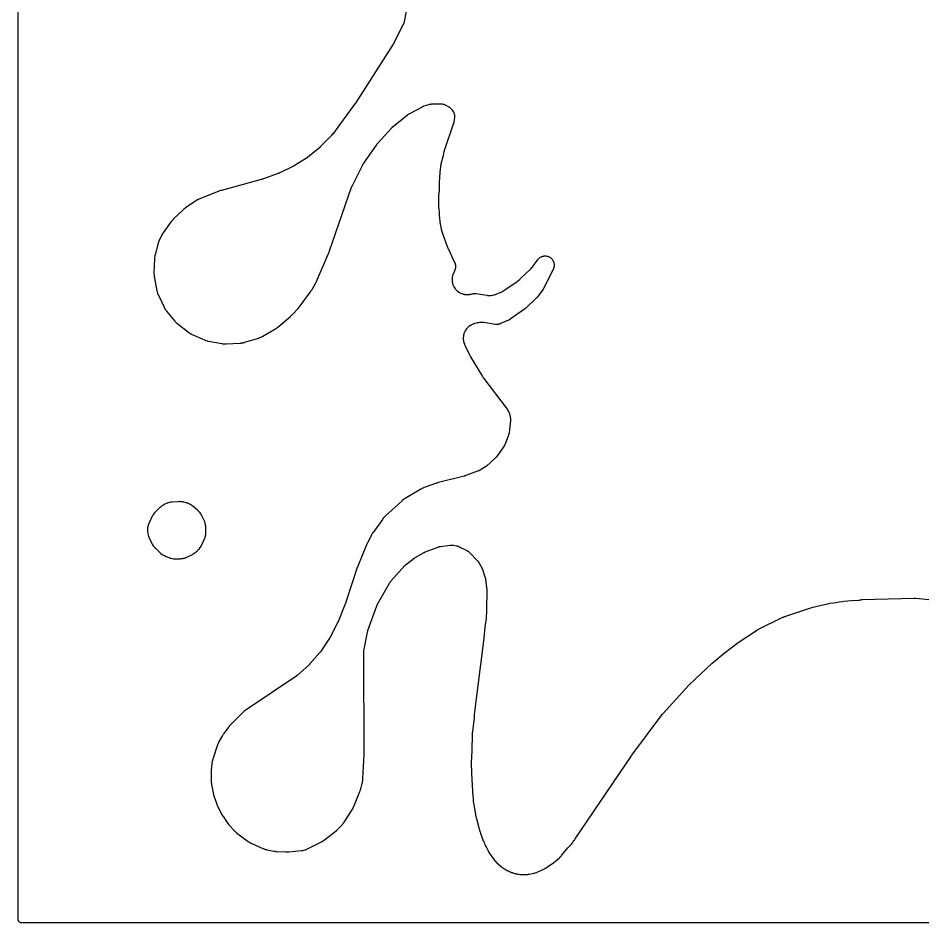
# Model space of a CAD drawing. Header units: millimetres. Extents: x 0 to 300, y 0 to 300.
# Drawn here: x -0.1 to 150, y -0.1 to 150 of the extents above; entities that cross this region are included whole.
import ezdxf

# ---------------------------------------------------------------- set-up
doc = ezdxf.new("R2010")
doc.units = ezdxf.units.MM
doc.layers.add('CUT', color=7, linetype='CONTINUOUS')

msp = doc.modelspace()

# ---------------------------------------------------------------- linework, layer by layer
at = {"layer": 'CUT'}
for points in [[(298.512, -0.0625), (1.4375, -0.0625), (0.5522, -0.0625), (0.4788, -0.0589), (0.4206, -0.0503), (0.3635, -0.036), (0.3082, -0.0162), (0.255, 0.009), (0.2046, 0.0392), (0.1573, 0.0743), (0.1137, 0.1137), (0.0743, 0.1573), (0.0392, 0.2046), (0.009, 0.255), (-0.0162, 0.3082), (-0.036, 0.3635), (-0.0503, 0.4206), (-0.0589, 0.4788), (-0.0625, 0.5522), (-0.0625, 1.4375), (-0.0625, 298.5625)], [(64.3039, 151.2112), (63.9567, 149.3911), (63.9547, 149.3809), (63.9514, 149.3649), (63.9422, 149.3244), (63.9293, 149.2728), (63.9087, 149.2031), (63.8857, 149.1353), (63.8596, 149.0675), (63.8385, 149.0187), (63.8212, 148.9809), (63.814, 148.9663), (63.8094, 148.957), (62.266, 145.8852), (62.2606, 145.8747), (62.248, 145.8505), (62.2426, 145.8401), (62.2358, 145.8275), (62.2302, 145.8172), (62.217, 145.7933), (62.2113, 145.7831), (62.2021, 145.767), (62.1963, 145.7569), (62.1824, 145.7333), (62.1764, 145.7232), (62.169, 145.711), (62.1629, 145.701), (62.1485, 145.6778), (62.1422, 145.6679), (55.8905, 135.909), (55.8871, 135.9037), (55.8792, 135.8915), (55.8757, 135.8863), (55.8676, 135.874), (55.8633, 135.8675), (55.8532, 135.8525), (55.8489, 135.8461), (55.842, 135.8361), (55.8376, 135.8298), (55.8274, 135.8151), (55.823, 135.8089), (55.8206, 135.8055), (55.8153, 135.7981), (55.8028, 135.7809), (55.7974, 135.7735), (52.0484, 130.7187), (52.0394, 130.7067), (52.0181, 130.679), (52.0089, 130.6672), (51.9976, 130.6529), (51.9882, 130.6413), (51.966, 130.6144), (51.9564, 130.6029), (51.9412, 130.5849), (51.9314, 130.5736), (51.9083, 130.5474), (51.8984, 130.5362), (51.8861, 130.5227), (51.8759, 130.5117), (51.852, 130.4863), (51.8417, 130.4755), (50.0431, 128.625), (50.034, 128.6157), (50.0125, 128.5942), (50.0032, 128.5851), (49.9918, 128.574), (49.9823, 128.565), (49.9602, 128.5441), (49.9507, 128.5352), (49.9355, 128.5213), (49.9258, 128.5126), (49.9031, 128.4924), (49.8933, 128.4838), (49.8813, 128.4734), (49.8713, 128.4649), (49.848, 128.4454), (49.838, 128.437), (47.9926, 126.9332), (47.9814, 126.9243), (47.9552, 126.9036), (47.9439, 126.8948), (47.93, 126.8842), (47.9186, 126.8757), (47.8917, 126.8558), (47.8801, 126.8474), (47.8618, 126.8343), (47.85, 126.8261), (47.8226, 126.8071), (47.8107, 126.7991), (47.7962, 126.7894), (47.7842, 126.7815), (47.7562, 126.7634), (47.7441, 126.7558), (45.7431, 125.5109), (45.7328, 125.5046), (45.7087, 125.49), (45.6984, 125.4839), (45.6857, 125.4764), (45.6753, 125.4704), (45.6508, 125.4565), (45.6403, 125.4507), (45.6236, 125.4415), (45.613, 125.4357), (45.5882, 125.4225), (45.5775, 125.4169), (45.5645, 125.4102), (45.5537, 125.4047), (45.5286, 125.3922), (45.5177, 125.3869), (43.3117, 124.3228), (43.3012, 124.3178), (43.2768, 124.3064), (43.2662, 124.3016), (43.2534, 124.2958), (43.2428, 124.2911), (43.218, 124.2803), (43.2074, 124.2757), (43.1905, 124.2686), (43.1798, 124.2642), (43.1548, 124.2541), (43.144, 124.2498), (43.1309, 124.2447), (43.1201, 124.2405), (43.0948, 124.231), (43.0839, 124.227), (40.4453, 123.2742), (40.4365, 123.2711), (40.4159, 123.2639), (40.4071, 123.2608), (40.3963, 123.2572), (40.3874, 123.2542), (40.3667, 123.2475), (40.3578, 123.2446), (40.3437, 123.2402), (40.3348, 123.2374), (40.3139, 123.2311), (40.305, 123.2284), (40.294, 123.2252), (40.2851, 123.2227), (40.2641, 123.2168), (40.2551, 123.2143), (33.6524, 121.4329), (33.6343, 121.4278), (33.5174, 121.3923), (33.4995, 121.3865), (33.3543, 121.3374), (33.3366, 121.3311), (33.2221, 121.2883), (33.2046, 121.2815), (29.8108, 119.891), (29.7962, 119.8848), (29.7017, 119.8431), (29.6873, 119.8365), (29.6313, 119.81), (29.6029, 119.7957), (29.4214, 119.6977), (29.3938, 119.6819), (29.3409, 119.6497), (29.3275, 119.6412), (29.2408, 119.5852), (29.2276, 119.5764), (27.7078, 118.5353), (27.6978, 118.5283), (27.6332, 118.482), (27.6233, 118.4748), (27.585, 118.4462), (27.5657, 118.4312), (27.4423, 118.331), (27.4236, 118.3152), (27.3878, 118.2835), (27.3787, 118.2753), (27.3202, 118.2215), (27.3113, 118.2132), (25.7118, 116.6817), (25.7023, 116.6724), (25.6409, 116.6109), (25.6315, 116.6013), (25.5954, 116.5636), (25.5774, 116.5438), (25.4632, 116.413), (25.446, 116.3925), (25.4134, 116.3517), (25.4052, 116.3411), (25.3526, 116.272), (25.3446, 116.2613), (23.9909, 114.4002), (23.9828, 114.3888), (23.9313, 114.3144), (23.9235, 114.3029), (23.8936, 114.2575), (23.8788, 114.2339), (23.7864, 114.0783), (23.7727, 114.054), (23.7471, 114.006), (23.7407, 113.9937), (23.7, 113.9128), (23.6939, 113.9003), (23.3549, 113.1862), (23.3494, 113.1741), (23.3139, 113.095), (23.3086, 113.0827), (23.2884, 113.0347), (23.2786, 113.0099), (23.2185, 112.8474), (23.2098, 112.8222), (23.1939, 112.7726), (23.19, 112.7598), (23.1654, 112.6767), (23.1618, 112.6639), (22.6417, 110.7502), (22.6373, 110.7332), (22.6105, 110.6218), (22.6067, 110.6045), (22.5926, 110.5372), (22.5863, 110.5025), (22.5526, 110.276), (22.5485, 110.241), (22.5423, 110.1725), (22.541, 110.155), (22.5342, 110.0406), (22.5334, 110.023), (22.4663, 107.8046), (22.466, 107.7886), (22.4657, 107.6847), (22.4658, 107.6687), (22.4672, 107.6063), (22.4688, 107.5744), (22.4847, 107.3673), (22.488, 107.3355), (22.496, 107.2736), (22.4983, 107.2578), (22.5145, 107.1552), (22.5172, 107.1394), (22.9578, 104.7579), (22.9604, 104.7449), (22.9779, 104.6608), (22.9807, 104.6479), (22.9923, 104.5976), (22.9988, 104.572), (23.0442, 104.4088), (23.0606, 104.3585), (23.1201, 104.1999), (23.13, 104.1754), (23.1502, 104.1279), (23.1555, 104.1158), (23.191, 104.0376), (23.1966, 104.0256), (24.1511, 102.0358), (24.1592, 102.0195), (24.2135, 101.9146), (24.2221, 101.8986), (24.2566, 101.8367), (24.2752, 101.8055), (24.4023, 101.6065), (24.4228, 101.5765), (24.4645, 101.5192), (24.4754, 101.5047), (24.5477, 101.4113), (24.5591, 101.3971), (25.948, 99.7131), (25.959, 99.7002), (26.0315, 99.6171), (26.0429, 99.6045), (26.0878, 99.556), (26.1115, 99.5317), (26.2699, 99.3787), (26.2949, 99.3558), (26.345, 99.3126), (26.358, 99.3017), (26.4435, 99.2322), (26.4568, 99.2217), (28.1861, 97.8933), (28.2004, 97.8826), (28.2948, 97.8146), (28.3095, 97.8043), (28.3672, 97.7651), (28.3975, 97.746), (28.5974, 97.6273), (28.6287, 97.61), (28.6908, 97.578), (28.7068, 97.57), (28.8118, 97.5198), (28.828, 97.5123), (30.8196, 96.6318), (30.8358, 96.6249), (30.9422, 96.5816), (30.9586, 96.5751), (31.0232, 96.551), (31.0566, 96.5397), (31.2759, 96.4722), (31.31, 96.4628), (31.3769, 96.4464), (31.3942, 96.4425), (31.5065, 96.4185), (31.5238, 96.4151), (33.7225, 96.0134), (33.74, 96.0105), (33.8538, 95.9932), (33.8713, 95.9908), (33.9399, 95.9824), (33.9752, 95.9791), (34.2048, 95.9647), (34.2402, 95.9636), (34.3093, 95.9633), (34.327, 95.9635), (34.4421, 95.9665), (34.4598, 95.9672), (36.7529, 96.0947), (36.7709, 96.096), (36.8877, 96.106), (36.9057, 96.1078), (36.9756, 96.116), (37.0113, 96.1212), (37.2421, 96.1622), (37.2775, 96.1696), (37.3459, 96.1861), (37.3634, 96.1905), (37.4766, 96.2214), (37.4939, 96.2264), (39.8372, 96.9416), (39.8535, 96.9468), (39.9593, 96.9825), (39.9755, 96.9882), (40.0384, 97.0114), (40.0703, 97.0242), (40.2748, 97.1133), (40.3059, 97.1279), (40.3657, 97.1581), (40.3809, 97.1661), (40.4791, 97.2193), (40.4941, 97.2277), (42.5333, 98.4097), (42.5453, 98.4168), (42.6227, 98.4641), (42.6345, 98.4715), (42.6803, 98.501), (42.7034, 98.5166), (42.851, 98.6216), (42.8733, 98.6383), (42.9162, 98.6719), (42.9271, 98.6806), (42.9971, 98.7381), (43.0077, 98.7471), (45.14, 100.5843), (45.1522, 100.5951), (45.2305, 100.6665), (45.2425, 100.6776), (45.3383, 100.7698), (45.3499, 100.7812), (45.4243, 100.8567), (45.4356, 100.8685), (46.3126, 101.8081), (46.324, 101.8207), (46.3969, 101.9034), (46.4079, 101.9163), (46.4965, 102.0227), (46.5072, 102.0359), (46.5753, 102.1226), (46.5856, 102.1361), (48.4279, 104.6221), (48.4387, 104.6371), (48.5073, 104.736), (48.5176, 104.7513), (48.5998, 104.8779), (48.6097, 104.8936), (48.6721, 104.9964), (48.6814, 105.0124), (49.3539, 106.2025), (49.3617, 106.2167), (49.4109, 106.3096), (49.4183, 106.324), (49.4769, 106.4422), (49.4839, 106.4568), (49.5281, 106.5522), (49.5347, 106.567), (51.4291, 110.9678), (51.4331, 110.9773), (51.4603, 111.0434), (51.4643, 111.0537), (51.4967, 111.1368), (51.5005, 111.1469), (51.5248, 111.213), (51.5287, 111.2238), (55.2429, 121.9374), (55.248, 121.9518), (55.2603, 121.9854), (55.2657, 121.9997), (55.2724, 122.0172), (55.278, 122.0314), (55.2914, 122.0645), (55.2973, 122.0787), (55.3068, 122.1009), (55.3129, 122.115), (55.3274, 122.1476), (55.3338, 122.1616), (55.3416, 122.1785), (55.3482, 122.1923), (55.3639, 122.2245), (55.3707, 122.2382), (57.0975, 125.6389), (57.1045, 125.6522), (57.1209, 125.6833), (57.128, 125.6965), (57.1369, 125.7126), (57.1443, 125.7257), (57.1617, 125.7562), (57.1693, 125.7692), (57.1814, 125.7896), (57.1892, 125.8025), (57.2077, 125.8323), (57.2157, 125.8451), (57.2256, 125.8605), (57.2339, 125.8731), (57.2533, 125.9024), (57.2617, 125.9148), (59.3456, 128.9369), (59.3538, 128.9487), (59.3734, 128.9761), (59.3818, 128.9877), (59.3923, 129.0019), (59.4009, 129.0134), (59.4213, 129.0401), (59.4302, 129.0515), (59.4442, 129.0694), (59.4532, 129.0806), (59.4745, 129.1067), (59.4837, 129.1178), (59.495, 129.1312), (59.5044, 129.1422), (59.5264, 129.1675), (59.536, 129.1783), (61.907, 131.8183), (61.9119, 131.8237), (61.9233, 131.8361), (61.9282, 131.8415), (61.9295, 131.843), (61.9492, 131.8635), (61.9959, 131.9107), (62.0122, 131.9268), (62.0378, 131.9502), (62.1, 132.0047), (62.1273, 132.0277), (64.5072, 133.954), (64.5155, 133.9607), (64.5287, 133.9711), (64.5627, 133.9967), (64.6209, 134.0384), (64.6472, 134.0564), (64.6488, 134.0576), (64.6757, 134.0747), (64.7369, 134.1122), (64.7737, 134.1336), (64.7883, 134.1417), (64.7976, 134.1467), (66.9692, 135.3085), (66.9786, 135.3135), (66.9934, 135.3212), (67.0317, 135.3399), (67.0968, 135.37), (67.1261, 135.3828), (67.1279, 135.3836), (67.1576, 135.3954), (67.2247, 135.4208), (67.2649, 135.4349), (67.2807, 135.44), (67.2909, 135.4432), (68.0627, 135.6837), (68.073, 135.6868), (68.0891, 135.6916), (68.1308, 135.703), (68.1843, 135.7162), (68.2582, 135.7312), (68.3315, 135.7429), (68.4065, 135.7516), (68.4614, 135.7557), (68.5045, 135.7579), (68.5214, 135.7583), (68.5322, 135.7586), (69.9909, 135.7796), (70.0368, 135.7791), (70.121, 135.776), (70.2126, 135.768), (70.2732, 135.7595), (70.3634, 135.7422), (70.4229, 135.7275), (70.5109, 135.7011), (70.5685, 135.6805), (70.6534, 135.6452), (70.7294, 135.6089), (70.7703, 135.588), (71.3508, 135.2735), (71.3888, 135.2517), (71.4573, 135.2101), (71.5299, 135.1611), (71.5766, 135.1262), (71.644, 135.0704), (71.6871, 135.0311), (71.7488, 134.969), (71.7878, 134.9257), (71.8432, 134.8579), (71.8908, 134.7934), (71.916, 134.7576), (72.0409, 134.57), (72.0471, 134.5606), (72.0538, 134.5502), (72.08, 134.5072), (72.1137, 134.4484), (72.1495, 134.3788), (72.1713, 134.3314), (72.201, 134.259), (72.2187, 134.2099), (72.2419, 134.1352), (72.2584, 134.0729), (72.2705, 134.0205), (72.2728, 134.0093), (72.2768, 133.9877), (72.2769, 133.9876), (72.2835, 133.9431), (72.2914, 133.8805), (72.2979, 133.7954), (72.3003, 133.713), (72.2988, 133.6287), (72.2948, 133.5672), (72.2904, 133.5192), (72.2882, 133.5005), (72.2867, 133.4886), (72.1892, 132.7522), (72.1876, 132.7409), (72.185, 132.7232), (72.1773, 132.6781), (72.1624, 132.6024), (72.1551, 132.5688), (72.1546, 132.5668), (72.146, 132.5335), (72.1253, 132.4592), (72.1119, 132.4155), (72.1063, 132.3985), (72.1026, 132.3876), (70.6871, 128.3221), (70.6812, 128.3043), (70.6448, 128.1881), (70.6394, 128.1701), (70.5983, 128.023), (70.5935, 128.0049), (70.5644, 127.8867), (70.5602, 127.8684), (70.4213, 127.2169), (70.0516, 125.7727), (70.0487, 125.7607), (70.0303, 125.6824), (70.0276, 125.6703), (70.0176, 125.623), (70.0129, 125.5987), (69.986, 125.4402), (69.9824, 125.4157), (69.9763, 125.3677), (69.9749, 125.3554), (69.9663, 125.2755), (69.9651, 125.2632), (69.9386, 124.9535), (69.93, 124.9131), (69.9278, 124.9023), (69.913, 124.8266), (69.911, 124.8153), (69.9023, 124.7654), (69.8986, 124.7413), (69.8786, 124.5906), (69.876, 124.5673), (69.8722, 124.5268), (69.8713, 124.5158), (69.8656, 124.4397), (69.8648, 124.4274), (69.8167, 123.5339), (69.7478, 122.731), (69.7468, 122.7167), (69.741, 122.6237), (69.7403, 122.6094), (69.7359, 122.4925), (69.7355, 122.4781), (69.7342, 122.385), (69.7342, 122.3707), (69.7376, 122.0344), (69.7375, 122.0326), (69.7372, 122.0208), (69.7357, 121.9257), (69.7356, 121.9142), (69.7359, 121.8391), (69.736, 121.8267), (69.7422, 121.5704), (69.7457, 121.2187), (69.7116, 121.0568), (69.7023, 120.9992), (69.6817, 120.8133), (69.6792, 120.7842), (69.6757, 120.7273), (69.675, 120.7127), (69.6715, 120.6179), (69.6711, 120.6033), (69.6491, 118.9164), (69.6491, 118.904), (69.6497, 118.8233), (69.6499, 118.8109), (69.6513, 118.7625), (69.6525, 118.7377), (69.6638, 118.5768), (69.666, 118.5521), (69.6714, 118.5039), (69.6729, 118.4916), (69.6835, 118.4116), (69.6852, 118.3993), (69.7799, 117.783), (69.7864, 117.1335), (69.7866, 117.1228), (69.7887, 117.0483), (69.7891, 117.0372), (69.7913, 116.9884), (69.7929, 116.9649), (69.8054, 116.8186), (69.8078, 116.796), (69.8126, 116.757), (69.814, 116.7464), (69.8244, 116.6734), (69.8262, 116.6616), (69.8656, 116.4193), (69.8662, 116.3948), (69.8666, 116.382), (69.8704, 116.2991), (69.8711, 116.2864), (69.8744, 116.2366), (69.8766, 116.2111), (69.8947, 116.0461), (69.898, 116.0208), (69.9056, 115.9714), (69.9076, 115.9588), (69.9219, 115.877), (69.9243, 115.8645), (70.0856, 115.0445), (70.0878, 115.034), (70.1035, 114.961), (70.1059, 114.9502), (70.1171, 114.9025), (70.123, 114.8797), (70.1622, 114.7381), (70.1686, 114.7163), (70.1806, 114.6788), (70.1839, 114.6687), (70.2075, 114.5988), (70.2114, 114.5874), (71.0932, 112.1379), (71.0981, 112.1247), (71.1309, 112.0399), (71.1361, 112.0269), (71.1797, 111.9214), (71.1852, 111.9086), (71.222, 111.8254), (71.2278, 111.8126), (72.3242, 109.4769), (72.341, 109.4386), (72.3703, 109.3678), (72.3987, 109.2891), (72.4151, 109.2359), (72.4361, 109.155), (72.4475, 109.1005), (72.4608, 109.0179), (72.4671, 108.9626), (72.4727, 108.8791), (72.4738, 108.8235), (72.4717, 108.7399), (72.4676, 108.6843), (72.4577, 108.6013), (72.4485, 108.5464), (72.431, 108.4646), (72.4167, 108.4108), (72.3916, 108.331), (72.3653, 108.2591), (72.35, 108.2201), (72.1158, 107.6629), (72.1103, 107.6495), (72.076, 107.562), (72.0709, 107.5485), (72.0516, 107.4955), (72.0423, 107.4681), (71.9873, 107.2912), (71.9728, 107.2352), (71.9356, 107.0563), (71.9266, 106.9992), (71.9068, 106.8176), (71.9033, 106.7599), (71.901, 106.5772), (71.9031, 106.5194), (71.9184, 106.3373), (71.926, 106.28), (71.9588, 106.1003), (71.9719, 106.044), (72.0218, 105.8682), (72.0403, 105.8134), (72.1069, 105.6433), (72.1305, 105.5905), (72.2132, 105.4276), (72.2418, 105.3773), (72.3397, 105.2231), (72.373, 105.1759), (72.4854, 105.0317), (72.5231, 104.9879), (72.6488, 104.8553), (72.6905, 104.8153), (72.8284, 104.6954), (72.8737, 104.6596), (73.0225, 104.5535), (73.0711, 104.5222), (73.2294, 104.4309), (73.2808, 104.4045), (73.4471, 104.3289), (73.5008, 104.3075), (73.6737, 104.2482), (73.7292, 104.2321), (73.9069, 104.1897), (73.9637, 104.1791), (74.1447, 104.154), (74.2023, 104.1488), (74.3849, 104.1413), (74.4427, 104.1416), (74.6251, 104.1517), (74.6826, 104.1577), (74.8658, 104.1856), (74.8942, 104.1906), (74.9495, 104.2018), (74.9637, 104.2049), (75.0553, 104.2257), (75.0693, 104.2291), (75.2181, 104.2667), (75.2288, 104.2693), (75.2382, 104.2716), (75.2994, 104.2841), (75.3889, 104.2991), (75.4912, 104.3102), (75.5595, 104.3138), (75.6624, 104.3132), (75.7529, 104.3075), (75.8151, 104.3014), (75.8247, 104.3002), (75.8356, 104.2987), (77.7394, 104.0219), (77.7532, 104.0201), (77.8432, 104.0091), (77.857, 104.0076), (77.9112, 104.0023), (77.939, 104.0002), (78.1174, 103.991), (78.1732, 103.9907), (78.3492, 103.9981), (78.4048, 104.003), (78.5794, 104.0266), (78.6342, 104.0366), (78.8059, 104.0763), (78.8596, 104.0914), (79.0292, 104.1476), (79.0554, 104.157), (79.1062, 104.1766), (79.1192, 104.1817), (79.203, 104.2161), (79.2158, 104.2216), (80.1273, 104.6212), (80.141, 104.6274), (80.2294, 104.6689), (80.2429, 104.6754), (80.2954, 104.7016), (80.3219, 104.7157), (80.4919, 104.8115), (80.5177, 104.8269), (80.5673, 104.8583), (80.5799, 104.8665), (80.6611, 104.9206), (80.6735, 104.9291), (82.8338, 106.4504), (82.8512, 106.463), (82.9623, 106.5474), (82.9792, 106.5607), (83.1147, 106.6714), (83.1311, 106.6853), (83.2359, 106.7774), (83.2517, 106.7919), (84.89, 108.3385), (84.9, 108.3483), (84.9646, 108.4122), (84.9745, 108.4221), (85.0124, 108.4614), (85.0313, 108.482), (85.1513, 108.6185), (85.1692, 108.6399), (85.2033, 108.6826), (85.2119, 108.6936), (85.267, 108.7659), (85.2754, 108.7772), (86.0238, 109.8087), (86.0308, 109.8185), (86.0728, 109.879), (86.0893, 109.9019), (86.1411, 109.9717), (86.1972, 110.04), (86.2376, 110.0844), (86.3012, 110.1478), (86.3456, 110.1879), (86.4152, 110.2446), (86.4634, 110.28), (86.5383, 110.3295), (86.5898, 110.36), (86.6693, 110.4018), (86.7236, 110.4269), (86.8068, 110.4606), (86.8633, 110.4802), (86.9495, 110.5054), (87.0077, 110.5193), (87.096, 110.5358), (87.1552, 110.5438), (87.2447, 110.5514), (87.3045, 110.5535), (87.3943, 110.5521), (87.454, 110.5482), (87.5432, 110.5379), (87.6022, 110.5281), (87.6899, 110.509), (87.7476, 110.4933), (87.833, 110.4655), (87.8889, 110.4442), (87.9711, 110.408), (88.0246, 110.3812), (88.1028, 110.337), (88.1533, 110.305), (88.2267, 110.2533), (88.2738, 110.2164), (88.3416, 110.1576), (88.3848, 110.1162), (88.4465, 110.0509), (88.4853, 110.0054), (88.5402, 109.9343), (88.5743, 109.8852), (88.6217, 109.8089), (88.6508, 109.7567), (88.6904, 109.6761), (88.7141, 109.6212), (88.7455, 109.537), (88.7636, 109.48), (88.7865, 109.3932), (88.7988, 109.3346), (88.8129, 109.2459), (88.8193, 109.1865), (88.8245, 109.0968), (88.825, 109.037), (88.8212, 108.9473), (88.8157, 108.8877), (88.803, 108.7988), (88.7873, 108.718), (88.7776, 108.6742), (88.7446, 108.5402), (88.7433, 108.5352), (88.7426, 108.5322), (88.7325, 108.4957), (88.7146, 108.4357), (88.6964, 108.3809), (88.6878, 108.3577), (88.6638, 108.2991), (88.6326, 108.2301), (88.6163, 108.1959), (87.1428, 105.2688), (87.138, 105.2593), (87.1373, 105.2579), (87.1013, 105.1949), (87.0269, 105.0758), (86.9923, 105.0245), (86.1171, 103.8181), (86.1138, 103.8135), (86.1003, 103.7955), (86.0832, 103.7734), (86.0397, 103.7213), (85.9754, 103.6499), (85.9378, 103.6106), (85.9281, 103.6013), (85.9225, 103.5959), (85.9189, 103.5924), (84.1237, 101.8976), (84.119, 101.8931), (84.1078, 101.8828), (84.106, 101.8811), (84.0878, 101.8648), (84.0444, 101.8271), (84.0255, 101.8112), (84, 101.7903), (83.9941, 101.7855), (83.9865, 101.7793), (83.9603, 101.759), (83.9142, 101.7245), (83.8934, 101.7094), (81.5507, 100.0595), (81.5469, 100.0569), (81.5447, 100.0553), (81.5166, 100.0365), (81.4696, 100.0063), (81.4255, 99.9797), (81.4063, 99.9689), (81.3563, 99.9427), (81.2954, 99.9132), (81.2647, 99.8991), (79.9527, 99.3238), (79.9141, 99.3079), (79.8426, 99.2804), (79.7632, 99.2541), (79.7096, 99.239), (79.6282, 99.2202), (79.5734, 99.2101), (79.4906, 99.1989), (79.4351, 99.194), (79.3516, 99.1906), (79.2959, 99.1909), (79.2124, 99.1951), (79.1362, 99.2026), (79.0947, 99.2077), (77.1601, 99.4889), (77.1456, 99.4908), (77.0507, 99.5023), (77.0361, 99.5038), (76.9789, 99.5093), (76.9496, 99.5114), (76.7614, 99.5201), (76.7026, 99.52), (76.5169, 99.5103), (76.4585, 99.5044), (76.2721, 99.4763), (76.2432, 99.4712), (76.1869, 99.4599), (76.1725, 99.4568), (76.0793, 99.4357), (76.065, 99.4322), (75.6998, 99.3399), (75.6856, 99.3361), (75.5931, 99.3102), (75.5789, 99.3061), (75.5238, 99.2892), (75.4958, 99.2799), (75.3177, 99.2157), (75.2632, 99.1929), (75.0947, 99.1126), (75.0427, 99.0846), (74.8829, 98.9881), (74.8339, 98.9551), (74.6843, 98.8434), (74.6388, 98.8058), (74.5009, 98.6799), (74.4593, 98.638), (74.3345, 98.4991), (74.2972, 98.4533), (74.1867, 98.3029), (74.1541, 98.2537), (74.0589, 98.0931), (74.0313, 98.0409), (73.9523, 97.8717), (73.9299, 97.817), (73.868, 97.6409), (73.8511, 97.5843), (73.8068, 97.403), (73.7956, 97.345), (73.7692, 97.1602), (73.7638, 97.1014), (73.7558, 96.9149), (73.7561, 96.8558), (73.7665, 96.6694), (73.7726, 96.6107), (73.8013, 96.4262), (73.8132, 96.3683), (73.8598, 96.1876), (73.8773, 96.1312), (73.9424, 95.9534), (73.9532, 95.9259), (73.9757, 95.8728), (73.9816, 95.8593), (74.0211, 95.7718), (74.0274, 95.7585), (74.8051, 94.1455), (74.8116, 94.1324), (74.8549, 94.0479), (74.8617, 94.035), (74.9186, 93.9304), (74.9257, 93.9176), (74.9731, 93.8354), (74.9805, 93.8228), (76.9608, 90.5682), (76.9689, 90.5552), (77.0228, 90.4715), (77.0313, 90.4588), (77.1016, 90.3555), (77.1104, 90.3429), (77.1685, 90.2621), (77.1776, 90.2498), (80.8707, 85.3789), (80.8777, 85.3695), (80.8938, 85.3476), (80.9007, 85.3382), (80.909, 85.3267), (80.9157, 85.3172), (80.9313, 85.2949), (80.9379, 85.2853), (80.9482, 85.27), (80.9547, 85.2604), (80.9697, 85.2377), (80.9761, 85.2279), (80.9838, 85.2159), (80.99, 85.2061), (81.0044, 85.183), (81.0105, 85.1731), (81.2186, 84.8299), (81.2242, 84.8205), (81.2329, 84.8058), (81.2542, 84.7677), (81.2802, 84.7184), (81.3128, 84.6494), (81.342, 84.5802), (81.3687, 84.5087), (81.386, 84.4556), (81.3985, 84.4138), (81.403, 84.3973), (81.4058, 84.3868), (81.543, 83.8587), (81.5455, 83.8487), (81.5469, 83.843), (81.5591, 83.7858), (81.5741, 83.7028), (81.586, 83.6073), (81.5905, 83.5433), (81.5921, 83.447), (81.5891, 83.3627), (81.585, 83.3044), (81.5844, 83.2986), (81.5833, 83.2884), (81.3481, 81.2161), (81.347, 81.2068), (81.3452, 81.1922), (81.342, 81.169), (81.3369, 81.1346), (81.332, 81.1055), (81.3309, 81.0995), (81.3207, 81.0515), (81.3039, 80.982), (81.2861, 80.9186), (81.2716, 80.8734), (81.2595, 80.8381), (81.2545, 80.8243), (81.2512, 80.8156), (80.6899, 79.3328), (80.6864, 79.3238), (80.681, 79.3097), (80.6662, 79.2742), (80.6463, 79.2292), (80.6169, 79.1686), (80.5857, 79.1101), (80.5518, 79.052), (80.5254, 79.0104), (80.5041, 78.9783), (80.4955, 78.966), (80.49, 78.9581), (79.2652, 77.2369), (79.2579, 77.2269), (79.2465, 77.2112), (79.216, 77.1719), (79.1628, 77.1072), (79.1386, 77.0788), (79.137, 77.0771), (79.1116, 77.0499), (79.0533, 76.9897), (79.0177, 76.955), (79.0034, 76.9418), (78.9942, 76.9335), (77.6327, 75.7117), (77.6243, 75.7043), (77.6111, 75.6927), (77.5765, 75.6639), (77.5171, 75.6169), (77.4903, 75.5965), (77.4886, 75.5953), (77.461, 75.5759), (77.3982, 75.5335), (77.3603, 75.5093), (77.3453, 75.5002), (77.3356, 75.4944), (76.5728, 75.0459), (76.5643, 75.0409), (76.551, 75.0333), (76.5166, 75.0146), (76.4579, 74.9842), (76.4316, 74.9712), (76.4299, 74.9703), (76.4032, 74.9581), (76.3426, 74.9317), (76.3064, 74.9168), (76.2921, 74.9113), (76.2829, 74.9078), (74.1713, 74.1193), (74.1596, 74.115), (74.1323, 74.1052), (74.1205, 74.1011), (74.1062, 74.0962), (74.0943, 74.0923), (74.0667, 74.0832), (74.0549, 74.0794), (74.0361, 74.0736), (74.0242, 74.07), (73.9963, 74.0617), (73.9843, 74.0583), (73.9697, 74.0541), (73.9577, 74.0508), (73.9296, 74.0434), (73.9176, 74.0402), (69.6401, 72.9631), (69.6261, 72.9594), (69.5359, 72.9344), (69.522, 72.9303), (69.4095, 72.8962), (69.3957, 72.8918), (69.3068, 72.8625), (69.2931, 72.8578), (67.2533, 72.1298), (67.2398, 72.1248), (67.1525, 72.0913), (67.1391, 72.086), (67.0871, 72.0646), (67.0608, 72.053), (66.8915, 71.9735), (66.8658, 71.9607), (66.8161, 71.9344), (66.8034, 71.9275), (66.7218, 71.8818), (66.7094, 71.8746), (64.136, 70.3505), (64.1227, 70.3424), (64.0373, 70.2888), (64.0242, 70.2804), (63.9738, 70.2468), (63.9483, 70.229), (63.7863, 70.1088), (63.7619, 70.0897), (63.7152, 70.0511), (63.7033, 70.0411), (63.6272, 69.9748), (63.6156, 69.9645), (60.7835, 67.3696), (60.7718, 67.3585), (60.6965, 67.2857), (60.6851, 67.2744), (60.641, 67.2294), (60.6191, 67.2058), (60.4808, 67.0487), (60.4602, 67.0239), (60.4212, 66.9745), (60.4114, 66.9617), (60.3488, 66.8778), (60.3393, 66.8648), (58.7957, 64.6756), (58.7847, 64.6596), (58.7154, 64.5541), (58.705, 64.5377), (58.6223, 64.4027), (58.6124, 64.3859), (58.55, 64.2762), (58.5407, 64.2592), (57.8763, 62.9976), (57.8695, 62.9842), (57.8261, 62.8964), (57.8195, 62.8828), (57.7678, 62.7713), (57.7616, 62.7576), (57.7227, 62.6678), (57.7168, 62.6539), (56.2745, 59.0868), (56.2711, 59.0783), (56.248, 59.0184), (56.2445, 59.0092), (56.2169, 58.9341), (56.2137, 58.925), (56.1928, 58.8654), (56.1895, 58.8556), (54.2919, 53.1093), (54.2901, 53.1041), (54.2861, 53.0921), (54.2843, 53.0869), (54.2801, 53.0748), (54.2779, 53.0684), (54.2727, 53.0535), (54.2704, 53.0471), (54.2668, 53.037), (54.2645, 53.0307), (54.2591, 53.0161), (54.2567, 53.0099), (54.2554, 53.0064), (54.2526, 52.999), (54.2459, 52.9816), (54.243, 52.9742), (53.0714, 50.0296), (53.0671, 50.019), (53.0569, 49.9943), (53.0524, 49.9837), (53.047, 49.971), (53.0424, 49.9605), (53.0317, 49.9362), (53.027, 49.9258), (53.0195, 49.9094), (53.0146, 49.8991), (53.0032, 49.875), (52.9983, 49.8647), (52.9922, 49.8522), (52.9871, 49.842), (52.9751, 49.8182), (52.9699, 49.808), (51.6889, 47.3487), (51.6837, 47.3389), (51.6715, 47.3161), (51.6662, 47.3064), (51.6597, 47.2946), (51.6542, 47.2849), (51.6415, 47.2624), (51.6359, 47.2528), (51.6271, 47.2377), (51.6214, 47.2282), (51.6081, 47.206), (51.6023, 47.1966), (51.5952, 47.185), (51.5893, 47.1757), (51.5754, 47.1538), (51.5694, 47.1445), (50.1944, 45.0399), (50.1852, 45.0262), (50.1636, 44.9944), (50.1542, 44.9808), (50.1427, 44.9645), (50.133, 44.9511), (50.1103, 44.9201), (50.1004, 44.9069), (50.0847, 44.8863), (50.0746, 44.8733), (50.0507, 44.8432), (50.0403, 44.8304), (50.0276, 44.8149), (50.017, 44.8023), (49.9921, 44.7731), (49.9812, 44.7606), (48.3195, 42.8854), (48.311, 42.876), (48.2912, 42.8543), (48.2826, 42.845), (48.2721, 42.8338), (48.2634, 42.8246), (48.243, 42.8034), (48.2342, 42.7944), (48.2201, 42.7803), (48.2112, 42.7714), (48.1901, 42.7507), (48.1811, 42.742), (48.1699, 42.7313), (48.1607, 42.7227), (48.1391, 42.7027), (48.1298, 42.6942), (46.2633, 41.0119), (46.2511, 41.0012), (46.2224, 40.9763), (46.2101, 40.9657), (46.1949, 40.953), (46.1823, 40.9427), (46.1528, 40.9188), (46.1401, 40.9087), (46.1199, 40.893), (46.1069, 40.8831), (46.0766, 40.8604), (46.0635, 40.8508), (46.0474, 40.8392), (46.0341, 40.8298), (46.003, 40.8081), (45.9895, 40.799), (37.7356, 35.2849), (37.7235, 35.2766), (37.6452, 35.2214), (37.6333, 35.2128), (37.5871, 35.1786), (37.5639, 35.1604), (37.4159, 35.0391), (37.3936, 35.0198), (37.351, 34.9812), (37.3402, 34.9712), (37.2709, 34.9052), (37.2604, 34.8949), (35.1322, 32.7669), (35.1245, 32.7591), (35.0714, 32.7041), (35.0636, 32.6958), (35.0295, 32.659), (35.0134, 32.641), (34.9155, 32.5266), (34.9007, 32.5086), (34.8757, 32.477), (34.869, 32.4684), (34.8232, 32.4082), (34.8159, 32.3984), (34.0603, 31.3633), (34.051, 31.3502), (33.9916, 31.264), (33.9826, 31.2506), (33.911, 31.1404), (33.9024, 31.1268), (33.8476, 31.0375), (33.8394, 31.0237), (33.2802, 30.0538), (33.2728, 30.0407), (33.2264, 29.9554), (33.2195, 29.9422), (33.1929, 29.8902), (33.1799, 29.8633), (33.1001, 29.6862), (33.0885, 29.6587), (33.0672, 29.6043), (33.0619, 29.5903), (33.0288, 29.499), (33.0238, 29.4849), (32.2295, 27.1174), (32.2245, 27.1019), (32.1936, 27.0006), (32.189, 26.9849), (32.1721, 26.9236), (32.1643, 26.892), (32.1191, 26.6851), (32.113, 26.6531), (32.1028, 26.5903), (32.1004, 26.5742), (32.0863, 26.4692), (32.0844, 26.453), (31.9522, 25.2151), (31.9504, 25.195), (31.9409, 25.064), (31.9397, 25.0438), (31.9333, 24.8791), (31.9329, 24.8589), (31.9322, 24.7276), (31.9324, 24.7074), (31.9707, 23.359), (31.9711, 23.348), (31.9747, 23.2711), (31.9754, 23.2596), (31.9787, 23.2092), (31.9808, 23.185), (31.9969, 23.0341), (31.9999, 23.0109), (32.0058, 22.9707), (32.0074, 22.9598), (32.0199, 22.8847), (32.022, 22.8725), (32.2775, 21.503), (32.2817, 21.4827), (32.3107, 21.3523), (32.3155, 21.3322), (32.3575, 21.1698), (32.363, 21.15), (32.4009, 21.0218), (32.4071, 21.0021), (32.8172, 19.7717), (32.8242, 19.752), (32.8718, 19.6243), (32.8795, 19.6048), (32.9447, 19.4468), (32.953, 19.4275), (33.0094, 19.3035), (33.0184, 19.2846), (33.5999, 18.1154), (33.6094, 18.0972), (33.6731, 17.9795), (33.6832, 17.9616), (33.768, 17.8168), (33.7787, 17.7993), (33.8503, 17.6863), (33.8616, 17.6691), (34.6052, 16.5793), (34.6174, 16.562), (34.6989, 16.4512), (34.7117, 16.4344), (34.8187, 16.2991), (34.8322, 16.2828), (34.9212, 16.178), (34.9352, 16.1621), (35.7775, 15.2394), (35.7875, 15.2287), (35.8537, 15.1597), (35.864, 15.1492), (35.9048, 15.1087), (35.9261, 15.0885), (36.0681, 14.9607), (36.0905, 14.9416), (36.135, 14.9053), (36.1465, 14.8961), (36.2221, 14.8376), (36.2338, 14.8287), (38.1008, 13.4536), (38.1138, 13.4443), (38.1994, 13.3847), (38.2127, 13.3757), (38.265, 13.3413), (38.2923, 13.3244), (38.4724, 13.2195), (38.5005, 13.204), (38.5562, 13.1754), (38.5706, 13.1683), (38.6646, 13.1232), (38.6792, 13.1164), (40.5391, 12.2839), (40.555, 12.2771), (40.659, 12.2341), (40.6751, 12.2277), (40.7382, 12.2037), (40.771, 12.1923), (40.9855, 12.1247), (41.0188, 12.1152), (41.0843, 12.0987), (41.1011, 12.0947), (41.211, 12.0702), (41.228, 12.0667), (42.3572, 11.8496), (42.377, 11.8462), (42.5057, 11.8259), (42.5256, 11.8231), (42.6878, 11.803), (42.7078, 11.8009), (42.8375, 11.7892), (42.8575, 11.7877), (44.3298, 11.7049), (44.3411, 11.7043), (44.4198, 11.7014), (44.4315, 11.7011), (44.4832, 11.7002), (44.508, 11.7002), (44.6631, 11.7039), (44.687, 11.7049), (44.7284, 11.7076), (44.7397, 11.7084), (44.8173, 11.7148), (44.8299, 11.716), (46.9493, 11.9358), (46.9627, 11.9374), (47.0492, 11.9483), (47.0625, 11.9501), (47.1144, 11.9579), (47.1409, 11.9624), (47.3099, 11.9955), (47.362, 12.0081), (47.5251, 12.0554), (47.576, 12.0727), (47.7364, 12.1353), (47.7612, 12.1456), (47.8092, 12.1669), (47.8214, 12.1724), (47.9004, 12.2095), (47.9125, 12.2154), (50.2326, 13.3694), (50.2461, 13.3763), (50.3328, 13.4223), (50.3461, 13.4295), (50.3975, 13.4584), (50.4235, 13.4739), (50.5896, 13.5785), (50.6147, 13.5953), (50.663, 13.6292), (50.6752, 13.638), (50.7541, 13.6965), (50.7661, 13.7056), (52.6555, 15.1812), (52.6652, 15.1889), (52.7275, 15.2397), (52.737, 15.2476), (52.7738, 15.2789), (52.7924, 15.2953), (52.9104, 15.4043), (52.9283, 15.4215), (52.9624, 15.4557), (52.971, 15.4645), (53.0266, 15.5226), (53.0351, 15.5316), (53.6611, 16.2133), (53.6697, 16.2229), (53.7249, 16.2856), (53.7333, 16.2954), (53.7656, 16.3338), (53.7817, 16.3538), (53.8837, 16.486), (53.899, 16.5067), (53.9279, 16.5477), (53.9352, 16.5583), (53.9819, 16.6275), (53.989, 16.6383), (55.3246, 18.7152), (55.3319, 18.7268), (55.378, 18.8022), (55.385, 18.8139), (55.4117, 18.8599), (55.4248, 18.8837), (55.5065, 19.0404), (55.5186, 19.0648), (55.541, 19.113), (55.5466, 19.1254), (55.5821, 19.2064), (55.5874, 19.2189), (56.6223, 21.7362), (56.6263, 21.7462), (56.6535, 21.8158), (56.6575, 21.8263), (56.6745, 21.8723), (56.6822, 21.8946), (56.7278, 22.0348), (56.7344, 22.0565), (56.7452, 22.0945), (56.748, 22.1048), (56.7669, 22.1763), (56.7698, 22.1879), (57.0413, 23.3042), (57.0444, 23.3179), (57.0638, 23.4064), (57.0666, 23.4201), (57.077, 23.4736), (57.0817, 23.5011), (57.1079, 23.6805), (57.1113, 23.7083), (57.1167, 23.7625), (57.1179, 23.7764), (57.1248, 23.8669), (57.1257, 23.8808), (57.3354, 27.8858), (57.3358, 27.8939), (57.338, 27.9503), (57.3382, 27.9589), (57.3399, 28.0292), (57.3401, 28.0378), (57.3406, 28.0933), (57.3407, 28.1024), (57.2561, 44.7208), (57.2562, 44.7317), (57.2563, 44.7488), (57.2576, 44.7924), (57.2617, 44.8658), (57.2641, 44.8985), (57.2643, 44.9005), (57.2679, 44.9331), (57.2773, 45.0061), (57.284, 45.0492), (57.287, 45.066), (57.289, 45.0768), (57.8736, 48.1339), (57.8749, 48.1407), (57.8781, 48.1567), (57.8795, 48.1635), (57.8799, 48.1654), (57.8858, 48.1921), (57.9007, 48.254), (57.9061, 48.2754), (57.9154, 48.3074), (57.9391, 48.3832), (57.95, 48.4157), (59.403, 52.5067), (59.4064, 52.5163), (59.4119, 52.5312), (59.4267, 52.5688), (59.453, 52.6315), (59.4652, 52.6592), (59.466, 52.661), (59.4792, 52.6883), (59.5097, 52.7492), (59.5286, 52.7849), (59.5363, 52.7987), (59.5413, 52.8075), (61.5387, 56.2887), (61.5446, 56.2987), (61.5538, 56.3144), (61.5785, 56.3537), (61.6217, 56.4189), (61.6415, 56.4475), (61.6427, 56.4493), (61.6636, 56.4771), (61.7118, 56.5388), (61.7413, 56.5746), (61.7531, 56.5884), (61.7608, 56.5971), (64.0932, 59.2179), (64.1, 59.2254), (64.1106, 59.2371), (64.1385, 59.2664), (64.1865, 59.3146), (64.2083, 59.3357), (64.2097, 59.337), (64.2321, 59.3574), (64.2833, 59.4023), (64.3142, 59.4282), (64.3266, 59.4381), (64.3345, 59.4444), (65.552, 60.3972), (65.5576, 60.4016), (65.5708, 60.4117), (65.5764, 60.416), (65.578, 60.4172), (65.6005, 60.4338), (65.6537, 60.4715), (65.6723, 60.4842), (65.701, 60.5026), (65.7703, 60.5448), (65.8005, 60.5624), (67.1415, 61.3097), (67.1556, 61.3174), (67.1888, 61.3351), (67.203, 61.3425), (67.2201, 61.3513), (67.2343, 61.3584), (67.2676, 61.3747), (67.2819, 61.3815), (67.3047, 61.3922), (67.3192, 61.3988), (67.3532, 61.414), (67.3679, 61.4203), (67.3858, 61.4279), (67.4005, 61.4341), (67.435, 61.448), (67.4499, 61.4538), (69.5769, 62.27), (69.5893, 62.2747), (69.6088, 62.2819), (69.6592, 62.2987), (69.7449, 62.3245), (69.7833, 62.3351), (69.7856, 62.3357), (69.8245, 62.3447), (69.9121, 62.3628), (69.9644, 62.372), (69.985, 62.375), (69.9981, 62.3769), (71.6053, 62.5874), (71.617, 62.5888), (71.6354, 62.591), (71.6824, 62.5953), (71.7426, 62.5992), (71.8252, 62.6007), (71.9064, 62.5985), (71.9888, 62.5925), (72.0487, 62.5853), (72.0954, 62.5785), (72.1136, 62.5753), (72.1253, 62.5732), (72.6195, 62.4809), (72.6297, 62.4789), (72.6458, 62.4757), (72.6867, 62.4666), (72.7386, 62.4538), (72.8089, 62.4333), (72.8772, 62.4103), (72.9456, 62.3842), (72.9948, 62.3631), (73.0329, 62.3457), (73.0476, 62.3385), (73.057, 62.3339), (74.3516, 61.6864), (74.3629, 61.6807), (74.3806, 61.6715), (74.425, 61.6469), (74.4809, 61.6138), (74.5552, 61.5647), (74.6257, 61.513), (74.6947, 61.4568), (74.743, 61.4134), (74.7799, 61.3783), (74.7939, 61.3642), (74.8028, 61.3551), (76.1422, 59.9678), (76.1493, 59.9603), (76.1604, 59.9486), (76.188, 59.918), (76.2224, 59.878), (76.2672, 59.8215), (76.3091, 59.7642), (76.3492, 59.7042), (76.3768, 59.6593), (76.3975, 59.6237), (76.4053, 59.6095), (76.4102, 59.6005), (76.8796, 58.7268), (76.8846, 58.7174), (76.8923, 58.7026), (76.9111, 58.6644), (76.9412, 58.5994), (76.9541, 58.5702), (76.9549, 58.5683), (76.9667, 58.5387), (76.9922, 58.4716), (77.0064, 58.4315), (77.0115, 58.4157), (77.0148, 58.4055), (77.3556, 57.3186), (77.3583, 57.3096), (77.3627, 57.2953), (77.3692, 57.2725), (77.3785, 57.2386), (77.3859, 57.2096), (77.3916, 57.1856), (77.3944, 57.1734), (77.3956, 57.168), (77.4014, 57.1403), (77.4133, 57.0777), (77.4196, 57.0405), (77.4218, 57.0258), (77.4231, 57.0165), (77.6258, 55.5337), (77.6267, 55.5269), (77.6288, 55.5112), (77.6296, 55.5044), (77.6298, 55.5025), (77.6327, 55.476), (77.6383, 55.414), (77.64, 55.3925), (77.6414, 55.36), (77.6433, 55.2823), (77.6435, 55.2489), (77.5997, 51.8696), (77.5338, 50.3807), (77.4153, 49.4003), (77.0892, 46.7029), (75.5841, 34.4832), (75.5837, 34.4797), (75.5807, 34.4546), (75.5803, 34.451), (75.5794, 34.4425), (75.5785, 34.434), (75.573, 34.3774), (75.5723, 34.3691), (75.57, 34.3418), (75.5696, 34.3362), (75.5673, 34.3044), (75.5669, 34.2991), (75.5409, 33.8945), (75.2787, 31.725), (75.2771, 31.7102), (75.2679, 31.6142), (75.2667, 31.5994), (75.2581, 31.4786), (75.2572, 31.4638), (75.2528, 31.3674), (75.2523, 31.3526), (75.1898, 28.4254), (75.0705, 26.5676), (75.0697, 26.5497), (75.0657, 26.4333), (75.0653, 26.4154), (75.0647, 26.2692), (75.0649, 26.2513), (75.0679, 26.1349), (75.0686, 26.117), (75.1206, 25.1792), (75.1169, 25.0058), (75.1167, 24.9954), (75.1164, 24.9229), (75.1165, 24.9117), (75.1178, 24.8214), (75.1181, 24.8104), (75.1204, 24.7391), (75.1209, 24.7274), (75.2758, 21.7765), (75.2765, 21.7645), (75.2822, 21.6867), (75.2832, 21.6747), (75.2922, 21.5772), (75.2934, 21.5652), (75.3022, 21.4877), (75.3036, 21.4758), (75.3416, 21.1907), (75.3891, 20.3346), (75.3904, 20.316), (75.4008, 20.1955), (75.4027, 20.177), (75.4205, 20.0263), (75.423, 20.0078), (75.4409, 19.8882), (75.4439, 19.8699), (75.8588, 17.5827), (75.8613, 17.5699), (75.8782, 17.487), (75.8809, 17.4743), (75.9044, 17.3706), (75.9074, 17.358), (75.9279, 17.2759), (75.9312, 17.2633), (76.2258, 16.1829), (76.2393, 16.1227), (76.2427, 16.1084), (76.2656, 16.0162), (76.2694, 16.002), (76.301, 15.8869), (76.3051, 15.8729), (76.3325, 15.7818), (76.3369, 15.7679), (76.3493, 15.7304), (76.5115, 15.1354), (76.5158, 15.1206), (76.5445, 15.0251), (76.5491, 15.0104), (76.5882, 14.8914), (76.5931, 14.8769), (76.6267, 14.783), (76.632, 14.7686), (76.8532, 14.1959), (76.9678, 13.8469), (76.9741, 13.8288), (77.0169, 13.7115), (77.0237, 13.6936), (77.082, 13.5482), (77.0894, 13.5305), (77.1396, 13.4162), (77.1476, 13.3988), (77.2187, 13.2498), (77.2971, 13.0468), (77.3012, 13.0363), (77.331, 12.9634), (77.3355, 12.9525), (77.356, 12.9051), (77.3663, 12.8824), (77.4336, 12.7426), (77.4444, 12.7212), (77.4639, 12.6845), (77.4693, 12.6746), (77.5071, 12.6065), (77.5134, 12.5956), (77.61, 12.4299), (77.8619, 11.9024), (77.8678, 11.8903), (77.9075, 11.8117), (77.9138, 11.7997), (77.9387, 11.7531), (77.952, 11.7295), (78.0417, 11.5782), (78.0561, 11.5553), (78.0851, 11.5111), (78.0926, 11.4998), (78.1426, 11.4274), (78.1504, 11.4163), (78.8747, 10.4143), (78.8844, 10.4012), (78.9489, 10.3169), (78.959, 10.3041), (78.9991, 10.2545), (79.0203, 10.2297), (79.1625, 10.0723), (79.185, 10.0487), (79.2303, 10.0038), (79.242, 9.9925), (79.3193, 9.9198), (79.3314, 9.9088), (80.0303, 9.2868), (80.0399, 9.2785), (80.1024, 9.2252), (80.1121, 9.2171), (80.1503, 9.1858), (80.1703, 9.1703), (80.3, 9.0731), (80.3417, 9.0445), (80.4791, 8.9586), (80.5008, 8.9457), (80.5438, 8.9213), (80.5548, 8.9152), (80.6271, 8.8761), (80.6383, 8.8702), (80.702, 8.8375), (80.8268, 8.7576), (80.8711, 8.7318), (81.0166, 8.6554), (81.0395, 8.6439), (81.0848, 8.6225), (81.0965, 8.6172), (81.1726, 8.5832), (81.1843, 8.5781), (81.3113, 8.5247), (81.3739, 8.4925), (81.3884, 8.4853), (81.4831, 8.4399), (81.4977, 8.4331), (81.5553, 8.4073), (81.5851, 8.3949), (81.781, 8.3197), (81.8115, 8.3089), (81.8636, 8.2921), (81.8969, 8.2781), (81.9095, 8.273), (81.9917, 8.2405), (82.0044, 8.2357), (82.0542, 8.2173), (82.08, 8.2085), (82.2461, 8.1556), (82.2986, 8.1415), (82.4688, 8.104), (82.4955, 8.0987), (82.5478, 8.0896), (82.5613, 8.0875), (82.6487, 8.0743), (82.6621, 8.0724), (82.6948, 8.0683), (82.7957, 8.0447), (82.8131, 8.041), (82.881, 8.0272), (82.916, 8.0212), (83.1444, 7.9889), (83.1798, 7.985), (83.2488, 7.9793), (83.2665, 7.9782), (83.3818, 7.9722), (83.3996, 7.9715), (83.4778, 7.9698), (83.5201, 7.9654), (83.5334, 7.9641), (83.5853, 7.9599), (83.6119, 7.9583), (83.7827, 7.9518), (83.836, 7.9522), (83.9686, 7.959), (83.9964, 7.9584), (84.0136, 7.9583), (84.1253, 7.959), (84.1424, 7.9594), (84.2094, 7.9617), (84.2437, 7.9639), (84.4659, 7.9845), (84.5001, 7.9887), (84.5663, 7.9987), (84.5833, 8.0015), (84.6932, 8.0213), (84.7101, 8.0246), (85.4586, 8.1819), (85.4753, 8.1856), (85.583, 8.2115), (85.5995, 8.2157), (85.6638, 8.2331), (85.6964, 8.2429), (85.9066, 8.3127), (85.9387, 8.3244), (86.0005, 8.3489), (86.0162, 8.3555), (86.1181, 8.3992), (86.1336, 8.4062), (86.6435, 8.6428), (86.7122, 8.6695), (86.7266, 8.6753), (86.8192, 8.7141), (86.8334, 8.7203), (86.8885, 8.745), (86.9163, 8.7584), (87.095, 8.8501), (87.1222, 8.8649), (87.1522, 8.8823), (87.1824, 8.8979), (87.2052, 8.9104), (87.3515, 8.9944), (87.3738, 9.0078), (87.4167, 9.0349), (87.4276, 9.042), (87.4979, 9.0887), (87.5086, 9.096), (87.7935, 9.2941), (88.6955, 9.8812), (88.7065, 9.8885), (88.7778, 9.9372), (88.7886, 9.9448), (88.8308, 9.9749), (88.852, 9.9909), (88.9877, 10.0973), (89.0082, 10.1142), (89.0475, 10.148), (89.0575, 10.1567), (89.1217, 10.2144), (89.1315, 10.2234), (89.7468, 10.8012), (89.7599, 10.8138), (89.8438, 10.8975), (89.8565, 10.9106), (89.9585, 11.0188), (89.9708, 11.0322), (90.0494, 11.1208), (90.0613, 11.1346), (91.113, 12.3953), (91.5021, 12.7957), (91.5111, 12.8052), (91.5688, 12.8673), (91.5776, 12.8769), (91.6115, 12.915), (91.6285, 12.9349), (91.7356, 13.0663), (91.7516, 13.0868), (91.7821, 13.1277), (91.7898, 13.1383), (91.839, 13.2073), (91.8464, 13.2181), (92.0531, 13.5221), (92.0968, 13.5745), (92.1062, 13.5861), (92.1667, 13.6623), (92.1758, 13.6741), (92.2493, 13.7717), (92.2581, 13.7837), (92.3147, 13.8629), (92.3232, 13.8751), (101.6566, 27.6494), (101.675, 27.6766), (101.6789, 27.6822), (101.6842, 27.69), (101.6869, 27.6938), (101.6935, 27.7032), (101.6963, 27.7072), (101.7007, 27.7135), (101.7035, 27.7175), (101.7101, 27.7266), (101.7125, 27.7301), (101.718, 27.7376), (101.7258, 27.7482), (101.7292, 27.7529), (106.7246, 34.4791), (106.7302, 34.4866), (106.737, 34.4956), (106.7414, 34.5012), (106.7484, 34.51), (106.7649, 34.5306), (106.772, 34.5393), (106.7833, 34.5531), (106.7906, 34.5617), (106.8076, 34.5819), (106.8149, 34.5904), (106.8239, 34.6009), (106.8314, 34.6093), (106.8489, 34.629), (106.8564, 34.6374), (111.1471, 39.3452), (112.1837, 40.3743), (114.9734, 42.9642), (117.0222, 44.6872), (119.3176, 46.4154), (122.3696, 48.4433), (122.3786, 48.4492), (122.3998, 48.4629), (122.4089, 48.4688), (122.4201, 48.4758), (122.4293, 48.4815), (122.4508, 48.4947), (122.46, 48.5003), (122.4747, 48.5091), (122.4753, 48.5094), (122.4842, 48.5145), (122.4994, 48.5229), (122.5091, 48.5282), (122.5317, 48.5404), (122.5414, 48.5456), (122.5533, 48.5518), (122.5631, 48.5568), (122.586, 48.5685), (122.5959, 48.5734), (126.7456, 50.6188), (126.7599, 50.6257), (126.7934, 50.6415), (126.8078, 50.6481), (126.8255, 50.6561), (126.84, 50.6625), (126.874, 50.6771), (126.8887, 50.6832), (126.9118, 50.6926), (126.9266, 50.6985), (126.9611, 50.7119), (126.976, 50.7175), (126.9942, 50.7242), (127.0091, 50.7295), (127.0441, 50.7417), (127.0591, 50.7468), (131.7363, 52.2802), (132.0142, 52.3502), (132.2048, 52.3982), (132.4433, 52.4583), (133.6476, 52.7617), (134.4367, 52.9167), (134.5474, 52.9384), (135.1979, 53.0368), (136.109, 53.1746), (136.6341, 53.254), (136.8658, 53.2891), (137.5327, 53.3564), (138.1451, 53.4182), (139.3932, 53.4862), (139.4081, 53.4871), (139.5047, 53.4948), (139.5196, 53.4962), (139.5775, 53.5022), (139.6071, 53.5061), (139.7961, 53.5354), (139.8545, 53.5475), (139.9303, 53.5671), (148.5152, 53.784), (148.5278, 53.7843), (148.5572, 53.7846), (148.5698, 53.7846), (148.5851, 53.7846), (148.5977, 53.7845), (148.6271, 53.784), (148.6396, 53.7837), (148.6595, 53.7831), (148.6721, 53.7826), (148.7015, 53.7813), (148.714, 53.7806), (148.7294, 53.7797), (148.7419, 53.7789), (148.7712, 53.7768), (148.7838, 53.7758), (151.5001, 53.5397)]]:
    msp.add_lwpolyline(points, dxfattribs=at)
msp.add_lwpolyline([(21.3868, 65.1466), (21.386, 65.0568), (21.3861, 65.0429), (21.3866, 65.0057), (21.3871, 64.9893), (21.3915, 64.8826), (21.3924, 64.8662), (21.3969, 64.8022), (21.4, 64.7694), (21.4261, 64.5604), (21.4377, 64.4958), (21.4858, 64.2937), (21.5045, 64.2307), (21.5753, 64.0324), (21.5872, 64.0017), (21.6121, 63.9426), (21.6187, 63.9275), (21.6628, 63.8302), (21.6697, 63.8153), (22.1272, 62.8749), (22.1349, 62.8596), (22.1863, 62.761), (22.1945, 62.746), (22.2271, 62.6877), (22.2446, 62.6583), (22.3623, 62.4734), (22.4023, 62.4179), (22.5403, 62.2475), (22.5626, 62.2215), (22.6075, 62.1722), (22.6192, 62.1597), (22.6963, 62.0796), (22.7083, 62.0674), (23.413, 61.3762), (23.4239, 61.3657), (23.4958, 61.2986), (23.507, 61.2885), (23.5512, 61.2493), (23.5743, 61.2298), (23.7257, 61.1087), (23.7747, 61.0733), (23.9353, 60.9694), (23.9877, 60.9392), (24.1602, 60.8508), (24.1875, 60.8377), (24.2414, 60.8135), (24.2552, 60.8075), (24.3459, 60.7694), (24.3599, 60.7637), (25.038, 60.4988), (25.0526, 60.4933), (25.1479, 60.4589), (25.1627, 60.4538), (25.2204, 60.4347), (25.2503, 60.4256), (25.4429, 60.3726), (25.5038, 60.3592), (25.6982, 60.327), (25.7602, 60.32), (25.9596, 60.3079), (25.9908, 60.3068), (26.0517, 60.3063), (26.0673, 60.3064), (26.1686, 60.3081), (26.1842, 60.3086), (26.8739, 60.3386), (26.8901, 60.3395), (26.9958, 60.347), (27.012, 60.3484), (27.0753, 60.3546), (27.1077, 60.3586), (27.3141, 60.3903), (27.3779, 60.4036), (27.5768, 60.4567), (27.6388, 60.4769), (27.8335, 60.5523), (27.8636, 60.5649), (27.9216, 60.5911), (27.9363, 60.598), (28.0317, 60.6442), (28.0462, 60.6515), (28.9499, 61.1197), (28.9642, 61.1274), (29.0566, 61.1785), (29.0707, 61.1865), (29.1253, 61.2187), (29.1529, 61.236), (29.3263, 61.3511), (29.3783, 61.39), (29.5382, 61.5232), (29.5626, 61.5447), (29.6091, 61.5879), (29.6208, 61.5991), (29.6962, 61.673), (29.7076, 61.6846), (29.861, 61.8435), (29.8726, 61.8558), (29.9463, 61.9366), (29.9575, 61.9492), (30.0004, 61.999), (30.0217, 62.0251), (30.1532, 62.1962), (30.1912, 62.2518), (30.3027, 62.4365), (30.3193, 62.4658), (30.3501, 62.5239), (30.3578, 62.5389), (30.4062, 62.637), (30.4135, 62.6522), (30.8096, 63.5139), (30.8142, 63.5239), (30.8201, 63.5371), (30.8571, 63.623), (30.8626, 63.6363), (30.8836, 63.6885), (30.8938, 63.7155), (30.9544, 63.8898), (30.9707, 63.945), (31.0138, 64.1219), (31.0247, 64.1784), (31.0506, 64.3586), (31.0561, 64.4159), (31.0593, 64.4844), (31.0601, 64.4944), (31.0634, 64.5577), (31.064, 64.574), (31.0645, 64.5964), (31.0647, 64.6003), (31.0654, 64.6291), (31.0654, 64.6303), (31.0666, 64.6795), (31.0668, 64.6957), (31.0649, 65.519), (31.0646, 65.5334), (31.0622, 65.6269), (31.0616, 65.6413), (31.0615, 65.6434), (31.0588, 65.6975), (31.0567, 65.7262), (31.0385, 65.9098), (31.0302, 65.9668), (30.995, 66.1454), (30.9812, 66.2013), (30.9291, 66.3757), (30.91, 66.43), (30.8405, 66.6009), (30.829, 66.6273), (30.8053, 66.6783), (30.7991, 66.6913), (30.7577, 66.7752), (30.7512, 66.7881), (30.3338, 67.5853), (30.3267, 67.5985), (30.2796, 67.6833), (30.2722, 67.6962), (30.2426, 67.7465), (30.2268, 67.7718), (30.1217, 67.9316), (30.0865, 67.9798), (29.9676, 68.1264), (29.9278, 68.1708), (29.7931, 68.3067), (29.7716, 68.3274), (29.7286, 68.3667), (29.7174, 68.3766), (29.6442, 68.4402), (29.6328, 68.4499), (28.8951, 69.0593), (28.8847, 69.0676), (28.8168, 69.1213), (28.8062, 69.1294), (28.7647, 69.1608), (28.743, 69.1763), (28.6022, 69.273), (28.557, 69.3012), (28.4102, 69.3838), (28.3627, 69.4079), (28.2091, 69.4772), (28.1596, 69.4969), (27.9983, 69.5531), (27.973, 69.5613), (27.9231, 69.5762), (27.9103, 69.5799), (27.8268, 69.6029), (27.814, 69.6062), (27.375, 69.7166), (27.3594, 69.7203), (27.258, 69.743), (27.2423, 69.7462), (27.1811, 69.7582), (27.1496, 69.7635), (26.9467, 69.792), (26.883, 69.7976), (26.6783, 69.8044), (26.6463, 69.8046), (26.5839, 69.8033), (26.5679, 69.8028), (26.4641, 69.7979), (26.4482, 69.7969), (25.4959, 69.7269), (25.4791, 69.7254), (25.3705, 69.7143), (25.3538, 69.7124), (25.2888, 69.7039), (25.2556, 69.6987), (25.044, 69.659), (24.9788, 69.6429), (24.773, 69.5798), (24.7411, 69.5691), (24.6796, 69.5464), (24.664, 69.5403), (24.5626, 69.4997), (24.5471, 69.4932), (24.2764, 69.3757), (24.2645, 69.3704), (24.1872, 69.3348), (24.1754, 69.3292), (24.1294, 69.3068), (24.1061, 69.2948), (23.9586, 69.2149), (23.9137, 69.1879), (23.7756, 69.0967), (23.7333, 69.0659), (23.6019, 68.9616), (23.5818, 68.9448), (23.5431, 68.9113), (23.5334, 68.9026), (23.4704, 68.8455), (23.4608, 68.8366), (22.7836, 68.1948), (22.7737, 68.1852), (22.7105, 68.1225), (22.7009, 68.1127), (22.6637, 68.0741), (22.6452, 68.054), (22.5292, 67.922), (22.4949, 67.8792), (22.3929, 67.7391), (22.3627, 67.6933), (22.2726, 67.5425), (22.2591, 67.5186), (22.2338, 67.4714), (22.2275, 67.4593), (22.1872, 67.3798), (22.1811, 67.3675), (21.6556, 66.2705), (21.6498, 66.2579), (21.6129, 66.176), (21.6073, 66.1633), (21.5863, 66.1136), (21.5761, 66.0879), (21.5145, 65.9216), (21.4977, 65.8689), (21.4524, 65.7), (21.4405, 65.646), (21.411, 65.4737), (21.4041, 65.4188), (21.3903, 65.2421), (21.3888, 65.2145), (21.3871, 65.1605)], close=True, dxfattribs=at)

doc.saveas('drawing.dxf')
